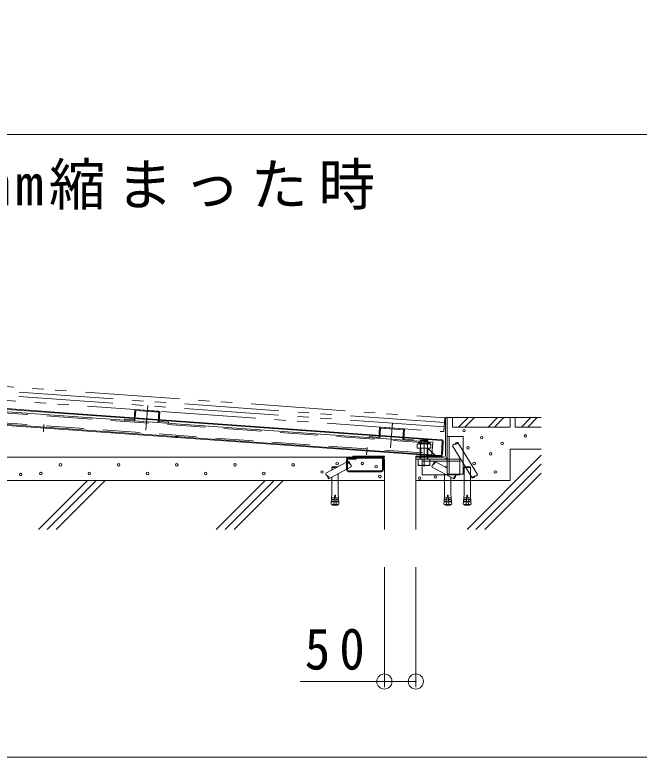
# Model space of a CAD drawing. Units: millimetres at full size; details may follow other scales. Extents: x -11530 to -200, y -4651 to 3587.
# Drawn here: x -2829 to -1836, y -3253 to -2073 of the extents above; entities that cross this region are included whole.
import ezdxf

# ---------------------------------------------------------------- set-up
doc = ezdxf.new("R2010")
doc.units = ezdxf.units.MM
doc.header["$LTSCALE"] = 30
doc.header["$PDMODE"] = 32
doc.header["$PDSIZE"] = 24
for name, pattern in [('CHAIN1', [8, 5, -1, 1, -1]), ('DASHED1', [1.8, 1.2, -0.6]), ('DASHED2', [3, 2, -1]), ('DASHED3', [4, 3, -1]), ('DOUBLE_CHAIN1', [8.8, 5, -1, 0.6, -0.6, 0.6, -1])]:
    doc.linetypes.add(name, pattern=pattern)
for name, color, linetype, lineweight in [('1-A_12-102', 3, 'DOUBLE_CHAIN1', 9), ('5-0_HASEN8', 6, 'Continuous', 5), ('5-1_HASEN9', 4, 'Continuous', 9), ('5-2_HASIRA', 4, 'Continuous', 9), ('5-4_HOJYO-D', 7, 'Continuous', 9), ('5-6_INTERIAD', 7, 'DASHED1', 9), ('F-5_F-5ﾚｲﾔ', 7, 'Continuous', 9)]:
    doc.layers.add(name, color=color, linetype=linetype, lineweight=lineweight)
doc.styles.add('ＭＳ ゴシック', font='')
doc.styles.get('ＭＳ ゴシック').set_extended_font_data('MS Gothic')

msp = doc.modelspace()

# ---------------------------------------------------------------- linework, layer by layer
at = {"layer": '1-A_12-102'}
msp.add_line((-2146.39, -2735.65), (-2144.82, -2713.71), dxfattribs=at)
at = {"layer": '5-0_HASEN8'}
for p, q in [((-2141.1, -2713.33), (-1991.75, -2713.33)), ((-2109.76, -2891.22), (-1991.75, -2773.21)), ((-2041.1, -2813.33), (-2041.1, -2763.33)), ((-1991.75, -2763.33), (-2041.1, -2763.33)), ((-2301.1, -2776.33), (-2864.1, -2776.33)), ((-2191.1, -2779.33), (-2191.1, -2891.22)), ((-2241.1, -2891.22), (-2241.1, -2791.33)), ((-2095.62, -2891.22), (-1991.75, -2787.35)), ((-2081.47, -2891.22), (-1991.75, -2801.49)), ((-2241.1, -2813.33), (-3141.06, -2813.33)), ((-2791.13, -2891.22), (-2713.25, -2813.33)), ((-2776.99, -2891.22), (-2699.1, -2813.33)), ((-2762.85, -2891.22), (-2684.96, -2813.33)), ((-2508.29, -2891.22), (-2430.4, -2813.33)), ((-2494.14, -2891.22), (-2416.26, -2813.33)), ((-2480, -2891.22), (-2402.12, -2813.33)), ((-2191.1, -2813.33), (-2041.1, -2813.33))]:
    msp.add_line(p, q, dxfattribs=at)
at = {"layer": '5-0_HASEN8', "color": 7, "lineweight": 9}
for p, q in [((-2133.1, -2728.33), (-2133.1, -2713.33)), ((-2108.1, -2713.33), (-2123.1, -2728.33)), ((-2098.1, -2713.33), (-2113.1, -2728.33)), ((-2076.1, -2728.33), (-2061.1, -2713.33)), ((-2066.1, -2728.33), (-2051.1, -2713.33)), ((-2041.1, -2728.33), (-2041.1, -2713.33)), ((-2033.1, -2728.33), (-2033.1, -2713.33)), ((-2008.1, -2713.33), (-2023.1, -2728.33)), ((-1998.1, -2713.33), (-2013.1, -2728.33)), ((-2123.1, -2728.33), (-2120.43, -2725.66)), ((-2023.1, -2728.33), (-2020.43, -2725.66)), ((-2133.1, -2728.33), (-2041.1, -2728.33)), ((-2033.1, -2728.33), (-1991.75, -2728.33))]:
    msp.add_line(p, q, dxfattribs=at)
at = {"layer": '5-0_HASEN8'}
for centre in [(-2114.54, -2734.02), (-2114.54, -2734.02), (-2086.56, -2745.22), (-2086.56, -2745.22), (-2017, -2742.41), (-2108.25, -2761.31), (-2053.87, -2754.31), (-2072.22, -2770.86), (-2316.15, -2786.65), (-2276.28, -2786.18), (-2098.45, -2786.26), (-2756.03, -2788.38), (-2663.57, -2788.38), (-2571.12, -2788.38), (-2478.66, -2788.38), (-2386.21, -2788.38), (-2254.17, -2791.38), (-2819.35, -2803.88), (-2787.13, -2802.3), (-2710.09, -2802.16), (-2617.63, -2802.16), (-2525.18, -2802.16), (-2432.72, -2802.16), (-2340.27, -2799.86), (-2248.38, -2806.82), (-2185.15, -2809.63), (-2159.9, -2807.79), (-2064.76, -2799.75)]:
    msp.add_circle(centre, 2, dxfattribs=at)
at = {"layer": '5-1_HASEN9'}
for p, q in [((-2141.1, -2773.33), (-2141.1, -2713.33)), ((-2183.18, -2749.33), (-2184.12, -2750.28)), ((-2183.18, -2749.33), (-2173.07, -2749.33)), ((-2183.18, -2753.23), (-2183.18, -2749.33)), ((-2172.12, -2750.28), (-2173.07, -2749.33)), ((-2173.07, -2753.23), (-2173.07, -2749.33)), ((-2184.12, -2750.28), (-2172.12, -2750.28)), ((-2184.12, -2753.23), (-2184.12, -2750.28)), ((-2172.12, -2753.23), (-2172.12, -2750.28)), ((-2184.12, -2779.33), (-2184.12, -2761.73)), ((-2183.18, -2779.33), (-2183.18, -2761.73)), ((-2173.07, -2779.33), (-2173.07, -2761.73)), ((-2172.12, -2779.33), (-2172.12, -2761.73)), ((-2244.1, -2776.33), (-2301.1, -2776.33)), ((-2301.1, -2776.33), (-2301.1, -2777.83)), ((-2301.1, -2777.83), (-2244.1, -2777.83)), ((-2242.6, -2791.33), (-2242.6, -2779.33)), ((-2242.6, -2791.33), (-2242.6, -2779.33)), ((-2241.1, -2779.33), (-2241.1, -2791.33)), ((-2191.1, -2776.33), (-2191.1, -2779.33)), ((-2147.1, -2776.33), (-2191.1, -2776.33)), ((-2147.1, -2779.33), (-2191.1, -2779.33)), ((-2187.61, -2789.33), (-2187.61, -2779.33)), ((-2168.61, -2789.33), (-2168.61, -2779.33)), ((-2242.6, -2791.33), (-2241.1, -2791.33)), ((-2187.61, -2789.33), (-2168.61, -2789.33))]:
    msp.add_line(p, q, dxfattribs=at)
at = {"layer": '5-1_HASEN9', "linetype": 'CHAIN1'}
msp.add_line((-2178.12, -2791.19), (-2178.12, -2749.33), dxfattribs=at)
at = {"layer": '5-1_HASEN9', "color": 7}
for p, q in [((-2116.1, -2743.33), (-2141.1, -2743.33)), ((-2116.1, -2766.27), (-2116.1, -2743.33)), ((-2301.1, -2780.83), (-2301.1, -2796.33)), ((-2299.6, -2780.83), (-2299.6, -2796.33)), ((-2298.1, -2779.33), (-2286.1, -2779.33)), ((-2286.1, -2777.83), (-2286.1, -2779.33)), ((-2242.6, -2779.33), (-2242.6, -2796.33)), ((-2181.1, -2779.33), (-2141.1, -2779.33)), ((-2181.1, -2804.33), (-2181.1, -2789.33)), ((-2116.1, -2803.33), (-2116.1, -2785.24)), ((-2298.1, -2797.83), (-2245.6, -2797.83)), ((-2298.1, -2799.33), (-2245.6, -2799.33)), ((-2181.1, -2804.33), (-2145.33, -2804.33)), ((-2141.1, -2803.33), (-2116.1, -2803.33)), ((-2121.1, -2804.33), (-2126.31, -2804.33)), ((-2121.1, -2803.33), (-2121.1, -2804.33))]:
    msp.add_line(p, q, dxfattribs=at)
at = {"layer": '5-1_HASEN9', "color": 7, "linetype": 'DASHED2'}
for p, q in [((-2138.1, -2803.33), (-2138.1, -2743.33)), ((-2116.1, -2766.27), (-2116.1, -2785.24)), ((-2181.1, -2789.33), (-2181.1, -2779.33)), ((-2181.1, -2782.33), (-2121.1, -2782.33)), ((-2141.1, -2779.33), (-2121.1, -2779.33)), ((-2121.1, -2779.33), (-2121.1, -2803.33))]:
    msp.add_line(p, q, dxfattribs=at)
at = {"layer": '5-1_HASEN9', "color": 5, "lineweight": 5}
for p, q in [((-2189.07, -2755.99), (-2189.07, -2761.73)), ((-2168.82, -2755.03), (-2187.42, -2755.03)), ((-2186.42, -2753.23), (-2169.82, -2753.23)), ((-2183.6, -2755.99), (-2183.6, -2761.73)), ((-2172.65, -2755.99), (-2172.65, -2761.73)), ((-2189.07, -2761.73), (-2167.17, -2761.73))]:
    msp.add_line(p, q, dxfattribs=at)
at = {"layer": '5-1_HASEN9', "color": 6, "lineweight": 5}
msp.add_line((-2157.52, -2776.33), (-2172.12, -2761.73), dxfattribs=at)
at = {"layer": '5-1_HASEN9', "color": 7, "linetype": 'DASHED3'}
msp.add_line((-2145.33, -2804.33), (-2126.31, -2804.33), dxfattribs=at)
at = {"layer": '5-1_HASEN9'}
msp.add_lwpolyline([(-2144.1, -2773.33), (-2144.1, -2713.33), (-2141.1, -2713.33)], dxfattribs=at)
at = {"layer": '5-1_HASEN9', "color": 7}
for points in [[(-2141.1, -2803.33), (-2141.1, -2803.27), (-2141.1, -2743.33)], [(-2242.6, -2779.33), (-2244.1, -2779.33), (-2244.1, -2796.33)]]:
    msp.add_lwpolyline(points, dxfattribs=at)
at = {"layer": '5-1_HASEN9', "color": 5, "lineweight": 5}
for points in [[(-2187.42, -2754.23), (-2187.42, -2755.03), (-2189.07, -2755.99)], [(-2168.82, -2754.23), (-2168.82, -2755.03), (-2167.17, -2755.99), (-2167.17, -2761.73)]]:
    msp.add_lwpolyline(points, dxfattribs=at)
for centre, radius, start, end in [((-2186.42, -2754.23), 1, 90, 180), ((-2186.88, -2761.01), 6, 56.83789, 95.19182), ((-2178.86, -2767.01), 12, 86.48193, 113.25893), ((-2177.39, -2767.01), 12, 66.7411, 93.51808), ((-2169.37, -2761.01), 6, 84.80821, 123.16216), ((-2169.82, -2754.23), 1, 0, 90)]:
    msp.add_arc(centre, radius, start, end, dxfattribs=at)
at = {"layer": '5-1_HASEN9'}
for centre, radius, start, end in [((-2147.1, -2773.33), 3, 270, 0), ((-2147.1, -2773.33), 6, 270, 0), ((-2244.1, -2779.33), 3, 0, 90.00002), ((-2244.1, -2779.33), 1.5, 0, 90.00002), ((-2182.88, -2775.57), 13.77, 249.77852, 290.22147), ((-2173.37, -2775.57), 13.77, 249.77852, 290.22147)]:
    msp.add_arc(centre, radius, start, end, dxfattribs=at)
at = {"layer": '5-1_HASEN9', "color": 7}
for centre, radius, start, end in [((-2298.1, -2780.83), 3, 90, 180), ((-2298.1, -2780.83), 1.5, 90, 180), ((-2298.1, -2796.33), 3, 180, 270), ((-2298.1, -2796.33), 1.5, 180, 270), ((-2245.6, -2796.33), 3, 270, 0.00002), ((-2245.6, -2796.33), 1.5, 270, 0.00002)]:
    msp.add_arc(centre, radius, start, end, dxfattribs=at)
at = {"layer": '5-2_HASIRA', "color": 3, "linetype": 'DOUBLE_CHAIN1'}
for p, q in [((-3506.41, -2616.4), (-2144.82, -2713.71)), ((-2145.86, -2728.17), (-3502.45, -2631.22)), ((-2145.36, -2721.19), (-3501.95, -2624.24)), ((-2595.25, -2703.57), (-2146.39, -2735.65))]:
    msp.add_line(p, q, dxfattribs=at)
at = {"layer": '5-2_HASIRA'}
for p, q in [((-2765.23, -2705.96), (-3515.49, -2652.34)), ((-3515.38, -2650.85), (-2765.13, -2704.46)), ((-3495.79, -2657.26), (-2164.13, -2752.43)), ((-3515.84, -2675.88), (-2152.09, -2773.34)), ((-2152.2, -2774.83), (-3515.78, -2677.38)), ((-2150.42, -2749.9), (-2765.23, -2705.96)), ((-2765.13, -2704.46), (-2150.31, -2748.4)), ((-2794.95, -2727.4), (-2795.06, -2728.89)), ((-2770.02, -2729.18), (-2770.12, -2730.67)), ((-2155.3, -2748.05), (-2155.4, -2749.54)), ((-2165.56, -2772.38), (-2164.13, -2752.43)), ((-2149.03, -2751.5), (-2150.49, -2771.95)), ((-2147.53, -2751.61), (-2148.99, -2772.06)), ((-2281.26, -2764.11), (-2281.37, -2765.6)), ((-2256.33, -2765.89), (-2256.43, -2767.39)), ((-2189.92, -2770.64), (-2190.02, -2772.13)), ((-2161.17, -2772.69), (-2161.28, -2774.19))]:
    msp.add_line(p, q, dxfattribs=at)
at = {"layer": '5-2_HASIRA', "linetype": 'DASHED2'}
for p, q in [((-3495.93, -2659.25), (-2765.62, -2711.45)), ((-3497.08, -2675.21), (-2165.42, -2770.38)), ((-2765.62, -2711.45), (-2164.27, -2754.42))]:
    msp.add_line(p, q, dxfattribs=at)
at = {"layer": '5-2_HASIRA', "color": 7}
for p, q in [((-2670.02, -2676.17), (-2667.62, -2676.34)), ((-2571.49, -2723.31), (-2568.09, -2723.56)), ((-2674.4, -2737.52), (-2672.01, -2737.69)), ((-2573.02, -2744.76), (-2569.63, -2745)), ((-2572.92, -2743.26), (-2569.52, -2743.51))]:
    msp.add_line(p, q, dxfattribs=at)
at = {"layer": '5-2_HASIRA', "color": 6, "linetype": 'DOUBLE_CHAIN1', "lineweight": 5}
for p, q in [((-2637.84, -2700.53), (-2639.01, -2716.89)), ((-2597.94, -2703.38), (-2637.84, -2700.53)), ((-2636.36, -2702.24), (-2637.53, -2718.6)), ((-2636.36, -2702.24), (-2599.65, -2704.86)), ((-2617.32, -2693.93), (-2620.14, -2733.46)), ((-2599.65, -2704.86), (-2600.82, -2721.22)), ((-2597.94, -2703.38), (-2599.11, -2719.74)), ((-2228.31, -2721.73), (-2231.14, -2761.26)), ((-2250, -2744.69), (-2248.83, -2728.33)), ((-2208.93, -2731.18), (-2248.83, -2728.33)), ((-2247.35, -2730.04), (-2248.52, -2746.4)), ((-2247.35, -2730.04), (-2210.64, -2732.66)), ((-2210.64, -2732.66), (-2211.81, -2749.02)), ((-2210.1, -2747.54), (-2208.93, -2731.18))]:
    msp.add_line(p, q, dxfattribs=at)
at = {"layer": '5-2_HASIRA', "linetype": 'CHAIN1'}
for p, q in [((-2782.21, -2724.4), (-2783.02, -2735.84)), ((-2268.52, -2761.11), (-2269.33, -2772.55))]:
    msp.add_line(p, q, dxfattribs=at)
at = {"layer": '5-2_HASIRA', "color": 3, "linetype": 'DOUBLE_CHAIN1'}
msp.add_lwpolyline([(-3501.42, -2616.75), (-3502.99, -2638.7), (-2600.23, -2703.21)], dxfattribs=at)
at = {"layer": '5-2_HASIRA', "color": 6, "linetype": 'DOUBLE_CHAIN1', "lineweight": 5}
for points in [[(-2639.01, -2716.89), (-2653.97, -2715.82), (-2654.09, -2717.41)], [(-2599.11, -2719.74), (-2584.15, -2720.81), (-2584.26, -2722.4)], [(-2250, -2744.69), (-2264.96, -2743.62), (-2265.08, -2745.21)], [(-2210.1, -2747.54), (-2195.14, -2748.61), (-2195.26, -2750.2)]]:
    msp.add_lwpolyline(points, dxfattribs=at)
at = {"layer": '5-2_HASIRA'}
for centre, radius, start, end in [((-2150.52, -2751.39), 3, 355.91224, 85.91224), ((-2150.52, -2751.39), 1.5, 355.91224, 85.91224), ((-2151.99, -2771.84), 3, 265.91224, 355.91224), ((-2151.99, -2771.84), 1.5, 265.91224, 355.91224)]:
    msp.add_arc(centre, radius, start, end, dxfattribs=at)
at = {"layer": '5-4_HOJYO-D'}
for p, q in [((-2241.1, -3141.91), (-2241.1, -2951.22)), ((-2191.1, -3141.91), (-2191.1, -2951.22)), ((-2241.1, -3132.91), (-2375.06, -3132.91)), ((-2191.1, -3132.91), (-2241.1, -3132.91))]:
    msp.add_line(p, q, dxfattribs=at)
for p in [(-2241.1, -3132.91), (-2191.1, -3132.91)]:
    msp.add_point(p, dxfattribs=at)
at = {"layer": '5-6_INTERIAD', "linetype": 'Continuous'}
for p, q in [((-2101.44, -2808.89), (-2132.8, -2758.31)), ((-2092.94, -2803.62), (-2124.31, -2753.04)), ((-2333.93, -2801.67), (-2301.1, -2784.07)), ((-2299.6, -2783.26), (-2298.46, -2782.65)), ((-2141.1, -2793.55), (-2160.63, -2783.08)), ((-2329.21, -2810.48), (-2301.1, -2795.41)), ((-2324.56, -2792.55), (-2323.56, -2791.55)), ((-2324.56, -2792.55), (-2324.56, -2796.64)), ((-2316.93, -2792.55), (-2324.56, -2792.55)), ((-2315.56, -2791.55), (-2323.56, -2791.55)), ((-2315.39, -2791.73), (-2315.56, -2791.55)), ((-2299.6, -2794.61), (-2293.74, -2791.47)), ((-2130.69, -2810.48), (-2165.35, -2791.9)), ((-2144.51, -2791.73), (-2144.33, -2791.55)), ((-2144.33, -2791.55), (-2141.1, -2791.55)), ((-2142.97, -2792.55), (-2141.1, -2792.55)), ((-2114.46, -2792.55), (-2113.46, -2791.55)), ((-2114.46, -2792.55), (-2111.57, -2792.55)), ((-2114.46, -2792.55), (-2114.46, -2813.33)), ((-2324.56, -2807.99), (-2324.56, -2813.33)), ((-2314.56, -2802.63), (-2314.56, -2813.33)), ((-2145.33, -2802.63), (-2145.33, -2813.33)), ((-2135.33, -2807.99), (-2135.33, -2813.33)), ((-2104.46, -2804.01), (-2104.46, -2813.33))]:
    msp.add_line(p, q, dxfattribs=at)
at = {"layer": '5-6_INTERIAD', "color": 6, "linetype": 'Continuous', "lineweight": 5}
for p, q in [((-2291.03, -2774.83), (-2291.03, -2776.33)), ((-2241.03, -2774.83), (-2291.03, -2774.83)), ((-2291.03, -2776.33), (-2241.03, -2776.33)), ((-2241.03, -2774.83), (-2241.03, -2776.33)), ((-2191.1, -2776.33), (-2191.1, -2774.83)), ((-2191.1, -2776.33), (-2149.1, -2776.33))]:
    msp.add_line(p, q, dxfattribs=at)
at = {"layer": '5-6_INTERIAD'}
for p, q in [((-2113.46, -2791.55), (-2105.46, -2791.55)), ((-2111.57, -2792.55), (-2104.46, -2792.55)), ((-2104.46, -2792.55), (-2105.46, -2791.55)), ((-2104.46, -2792.55), (-2104.46, -2804.01)), ((-2324.56, -2813.33), (-2324.56, -2836.35)), ((-2314.56, -2813.33), (-2314.56, -2836.35)), ((-2145.33, -2813.33), (-2145.33, -2836.35)), ((-2135.33, -2813.33), (-2135.33, -2836.35)), ((-2114.46, -2813.33), (-2114.46, -2836.35)), ((-2104.46, -2813.33), (-2104.46, -2836.35)), ((-2325.25, -2844.12), (-2325.45, -2846.37)), ((-2325.25, -2844.12), (-2320.77, -2844.52)), ((-2324.99, -2841.14), (-2325.19, -2843.38)), ((-2325.05, -2844.14), (-2325.19, -2843.38)), ((-2325.19, -2843.38), (-2320.7, -2843.78)), ((-2324.99, -2841.14), (-2320.5, -2841.53)), ((-2324.79, -2841.15), (-2324.92, -2840.39)), ((-2320.06, -2836.55), (-2321.38, -2851.49)), ((-2320.06, -2836.55), (-2319.06, -2836.55)), ((-2319.06, -2836.55), (-2317.74, -2851.49)), ((-2314.14, -2841.14), (-2318.62, -2841.53)), ((-2313.94, -2843.38), (-2318.43, -2843.78)), ((-2313.88, -2844.12), (-2318.36, -2844.52)), ((-2314.34, -2841.15), (-2314.21, -2840.39)), ((-2314.14, -2841.14), (-2313.94, -2843.38)), ((-2314.08, -2844.14), (-2313.94, -2843.38)), ((-2313.88, -2844.12), (-2313.68, -2846.37)), ((-2146.02, -2844.12), (-2146.22, -2846.37)), ((-2146.02, -2844.12), (-2141.54, -2844.52)), ((-2145.76, -2841.14), (-2145.96, -2843.38)), ((-2145.96, -2843.38), (-2141.47, -2843.78)), ((-2145.82, -2844.14), (-2145.96, -2843.38)), ((-2145.76, -2841.14), (-2141.27, -2841.53)), ((-2145.33, -2836.35), (-2145.69, -2840.39)), ((-2145.69, -2840.39), (-2141.21, -2840.79)), ((-2145.56, -2841.15), (-2145.69, -2840.39)), ((-2140.83, -2836.55), (-2142.15, -2851.49)), ((-2139.83, -2836.55), (-2140.83, -2836.55)), ((-2139.83, -2836.55), (-2138.51, -2851.49)), ((-2134.98, -2840.39), (-2139.46, -2840.79)), ((-2134.91, -2841.14), (-2139.39, -2841.53)), ((-2134.71, -2843.38), (-2139.2, -2843.78)), ((-2134.65, -2844.12), (-2139.13, -2844.52)), ((-2135.33, -2836.35), (-2134.98, -2840.39)), ((-2135.11, -2841.15), (-2134.98, -2840.39)), ((-2134.91, -2841.14), (-2134.71, -2843.38)), ((-2134.85, -2844.14), (-2134.71, -2843.38)), ((-2134.65, -2844.12), (-2134.45, -2846.37)), ((-2115.15, -2844.12), (-2115.35, -2846.37)), ((-2115.15, -2844.12), (-2110.66, -2844.52)), ((-2114.88, -2841.14), (-2115.08, -2843.38)), ((-2115.08, -2843.38), (-2110.6, -2843.78)), ((-2114.95, -2844.14), (-2115.08, -2843.38)), ((-2114.88, -2841.14), (-2110.4, -2841.53)), ((-2114.46, -2836.35), (-2114.82, -2840.39)), ((-2114.82, -2840.39), (-2110.34, -2840.79)), ((-2114.68, -2841.15), (-2114.82, -2840.39)), ((-2109.96, -2836.55), (-2111.28, -2851.49)), ((-2108.96, -2836.55), (-2109.96, -2836.55)), ((-2108.96, -2836.55), (-2107.64, -2851.49)), ((-2104.1, -2840.39), (-2108.59, -2840.79)), ((-2104.04, -2841.14), (-2108.52, -2841.53)), ((-2103.84, -2843.38), (-2108.32, -2843.78)), ((-2103.77, -2844.12), (-2108.26, -2844.52)), ((-2104.46, -2836.35), (-2104.1, -2840.39)), ((-2104.24, -2841.15), (-2104.1, -2840.39)), ((-2104.04, -2841.14), (-2103.84, -2843.38)), ((-2103.97, -2844.14), (-2103.84, -2843.38)), ((-2103.77, -2844.12), (-2103.58, -2846.37)), ((-2325.32, -2847.13), (-2325.45, -2846.37)), ((-2325.45, -2846.37), (-2320.97, -2846.76)), ((-2324.31, -2851.7), (-2324.31, -2852.1)), ((-2324.31, -2851.7), (-2314.81, -2851.7)), ((-2324.31, -2852.1), (-2314.81, -2852.1)), ((-2323.51, -2851.3), (-2323.51, -2851.7)), ((-2322.09, -2852.7), (-2317.03, -2852.7)), ((-2318.12, -2847.2), (-2321, -2847.2)), ((-2313.68, -2846.37), (-2318.16, -2846.76)), ((-2315.61, -2851.3), (-2315.61, -2851.7)), ((-2314.81, -2851.7), (-2314.81, -2852.1)), ((-2313.81, -2847.13), (-2313.68, -2846.37)), ((-2146.28, -2847.11), (-2146.64, -2851.1)), ((-2146.64, -2851.1), (-2142.15, -2851.49)), ((-2141.8, -2847.51), (-2146.28, -2847.11)), ((-2146.22, -2846.37), (-2141.74, -2846.76)), ((-2146.09, -2847.13), (-2146.22, -2846.37)), ((-2135.58, -2851.7), (-2145.08, -2851.7)), ((-2145.08, -2851.7), (-2145.08, -2852.1)), ((-2135.58, -2852.1), (-2145.08, -2852.1)), ((-2144.28, -2851.3), (-2144.28, -2851.7)), ((-2137.8, -2852.7), (-2142.86, -2852.7)), ((-2141.77, -2847.2), (-2138.89, -2847.2)), ((-2134.45, -2846.37), (-2138.93, -2846.76)), ((-2138.87, -2847.51), (-2134.38, -2847.11)), ((-2134.03, -2851.1), (-2138.51, -2851.49)), ((-2136.38, -2851.3), (-2136.38, -2851.7)), ((-2135.58, -2851.7), (-2135.58, -2852.1)), ((-2134.58, -2847.13), (-2134.45, -2846.37)), ((-2134.38, -2847.11), (-2134.03, -2851.1)), ((-2115.41, -2847.11), (-2115.76, -2851.1)), ((-2115.76, -2851.1), (-2111.28, -2851.49)), ((-2110.93, -2847.51), (-2115.41, -2847.11)), ((-2115.35, -2846.37), (-2110.86, -2846.76)), ((-2115.21, -2847.13), (-2115.35, -2846.37)), ((-2104.71, -2851.7), (-2114.21, -2851.7)), ((-2114.21, -2851.7), (-2114.21, -2852.1)), ((-2104.71, -2852.1), (-2114.21, -2852.1)), ((-2113.41, -2851.3), (-2113.41, -2851.7)), ((-2106.93, -2852.7), (-2111.99, -2852.7)), ((-2110.9, -2847.2), (-2108.02, -2847.2)), ((-2103.58, -2846.37), (-2108.06, -2846.76)), ((-2105.51, -2851.3), (-2105.51, -2851.7)), ((-2104.71, -2851.7), (-2104.71, -2852.1)), ((-2103.71, -2847.13), (-2103.58, -2846.37))]:
    msp.add_line(p, q, dxfattribs=at)
at = {"layer": '5-6_INTERIAD', "color": 6, "linetype": 'Continuous', "lineweight": 5}
msp.add_lwpolyline([(-2149.1, -2776.33), (-2149.1, -2774.83), (-2191.1, -2774.83)], dxfattribs=at)
at = {"layer": '5-6_INTERIAD'}
for points in [[(-2324.56, -2836.35), (-2324.92, -2840.39), (-2320.44, -2840.79)], [(-2314.56, -2836.35), (-2314.21, -2840.39), (-2318.69, -2840.79)], [(-2321.03, -2847.51), (-2325.51, -2847.11), (-2325.87, -2851.1), (-2321.38, -2851.49)], [(-2318.1, -2847.51), (-2313.61, -2847.11), (-2313.26, -2851.1), (-2317.74, -2851.49)], [(-2107.99, -2847.51), (-2103.51, -2847.11), (-2103.16, -2851.1), (-2107.64, -2851.49)]]:
    msp.add_lwpolyline(points, dxfattribs=at)
at = {"layer": '5-6_INTERIAD', "linetype": 'Continuous'}
for centre, start, end in [((-2129.21, -2759.36), 79.99335, 163.614), ((-2124.96, -2756.73), 79.99335, 163.61336), ((-2127.9, -2751.98), 259.99335, 343.61335), ((-2294.82, -2783.54), 166.38664, 250.00665), ((-2299.75, -2786.18), 346.38664, 70.00665), ((-2159.35, -2786.61), 109.99335, 193.61336), ((-2164.27, -2783.97), 289.99335, 13.61336), ((-2297.38, -2790.58), 346.38664, 70.00665), ((-2161.71, -2791.01), 109.99335, 193.61336), ((-2330.29, -2802.55), 166.38664, 250.00665), ((-2327.93, -2806.96), 166.38664, 250.00665), ((-2332.85, -2809.6), 346.38664, 70.00665), ((-2127.05, -2809.6), 109.99335, 193.61336), ((-2131.97, -2806.96), 289.99335, 13.61336), ((-2129.61, -2802.55), 289.99335, 347.93105), ((-2097.84, -2809.95), 79.99335, 163.61336), ((-2100.79, -2805.2), 259.99335, 343.61336), ((-2096.54, -2802.56), 259.99335, 343.61336)]:
    msp.add_arc(centre, 3.75, start, end, dxfattribs=at)
at = {"layer": '5-6_INTERIAD'}
for centre, start, end in [((-2319.56, -2838.93), 250.16664, 259.59018), ((-2319.56, -2838.93), 280.40982, 289.83336), ((-2140.33, -2838.93), 250.16664, 259.59018), ((-2140.33, -2838.93), 280.40982, 289.83336), ((-2109.46, -2838.93), 250.16664, 259.59018), ((-2109.46, -2838.93), 280.40982, 289.83336)]:
    msp.add_arc(centre, 14, start, end, dxfattribs=at)
at = {"layer": 'F-5_F-5ﾚｲﾔ'}
msp.add_line((-4249.61, -2263.16), (-199.61, -2263.16), dxfattribs=at)
msp.add_lwpolyline([(-4249.61, -133.16), (-4249.61, -3253.16), (-199.61, -3253.16)], dxfattribs=at)

# ---------------------------------------------------------------- texts
at = {"layer": '5-4_HOJYO-D', "insert": (-2367.69, -3114.91), "char_height": 65.98, "attachment_point": 7, "style": 'ＭＳ ゴシック'}
msp.add_mtext('\\T1.36;\\W0.9;50', dxfattribs=at)
at = {"layer": 'F-5_F-5ﾚｲﾔ', "insert": (-4219.61, -2383.16), "char_height": 65.98, "attachment_point": 7, "style": 'ＭＳ ゴシック'}
msp.add_mtext('\\T1.19;クリアランスがＸ方向に600mm縮まった時', dxfattribs=at)

doc.saveas('drawing.dxf')
